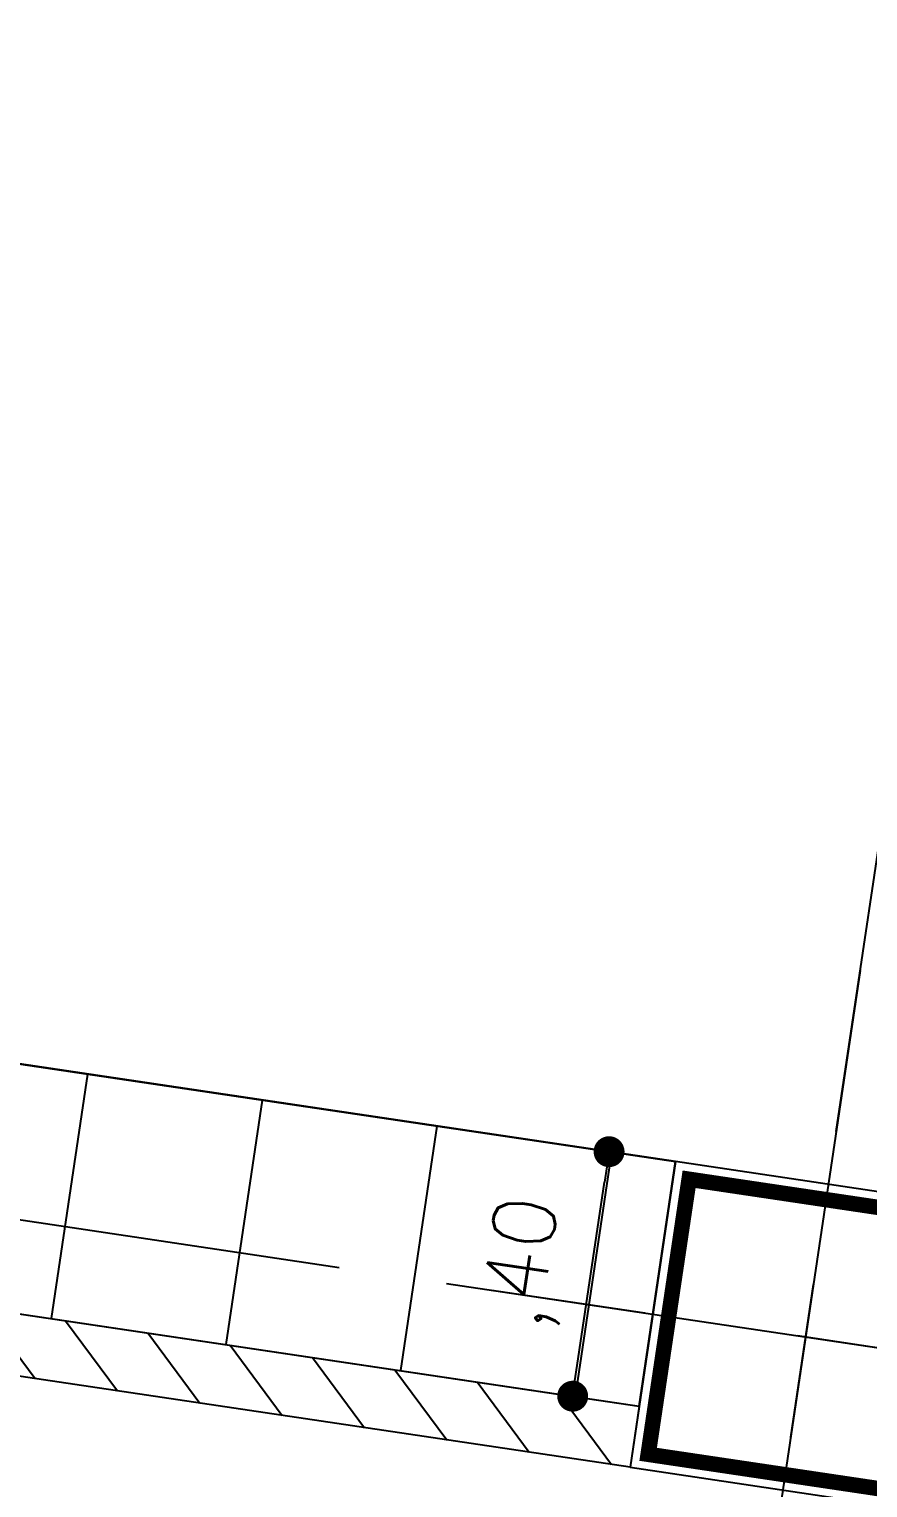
# Model space of a CAD drawing. Header units: millimetres. Extents: x 338 to 506, y 179 to 335.
# Drawn here: x 441.279 to 442.637, y 218.531 to 220.891 of the extents above; entities that cross this region are included whole.
import ezdxf

# ---------------------------------------------------------------- set-up
doc = ezdxf.new("R2010")
doc.units = ezdxf.units.MM
doc.linetypes.add('CENTER', pattern=[2, 1.25, -0.25, 0.25, -0.25])
doc.linetypes.add('DASHED2', pattern=[0.375, 0.25, -0.125])
for name, color, linetype in [('COLUMNAS', 252, 'Continuous'), ('CUBIERTA', 254, 'Continuous'), ('EJES-COLUMNAS', 3, 'CENTER'), ('EJES_DE_COLUMNA', 255, 'DASHED2'), ('EQUIPAMENTO', 4, 'Continuous'), ('MUROS', 32, 'Continuous')]:
    doc.layers.add(name, color=color, linetype=linetype)
doc.styles.add('NOTAS', font='simplex.shx')
doc.styles.get("Standard").update_dxf_attribs({"font": 'ARIALUNI.ttf'})
doc.dimstyles.new('ROMANS', dxfattribs={"dimtxt": 0.1, "dimasz": 0.05, "dimexe": 0.04, "dimexo": 0.5, "dimgap": 0.05, "dimtad": 1, "dimtih": 1, "dimtoh": 1, "dimdec": 4, "dimzin": 5, "dimdsep": 46, "dimtxsty": 'Standard', "dimsah": 1, "dimcen": 0.05, "dimse1": 1, "dimse2": 1, "dimclrd": 7, "dimclre": 7, "dimclrt": 7, "dimadec": 0, "dimazin": 0, "dimtfac": 1, "dimtdec": 4, "dimtix": 1, "dimtmove": 2, "dimatfit": 3, "dimfxl": 1, "dimtolj": 1, "dimarcsym": 0})

# ---------------------------------------------------------------- blocks, each defined once
blk = doc.blocks.new('*X674')
at = {"color": 0}
for p, q in [((-0.4282, -2.8613), (-0.5, -2.9331)), ((-0.4, -2.9678), (-0.5, -3.0678)), ((-0.4, -3.1025), (-0.5, -3.2025)), ((-0.4, -3.2372), (-0.5, -3.3372)), ((-0.4, -3.3719), (-0.5, -3.4719)), ((-0.4, -3.5066), (-0.5, -3.6066)), ((-0.4, -3.6413), (-0.5, -3.7413)), ((-0.4, -3.776), (-0.5, -3.876)), ((-0.4, -3.9107), (-0.5, -4.0107)), ((-0.4, -4.0454), (-0.5, -4.1454)), ((-0.4, -4.1801), (-0.5, -4.2801)), ((-0.4, -4.3148), (-0.5, -4.4148)), ((-0.4, -4.4495), (-0.5, -4.5495))]:
    blk.add_line(p, q, dxfattribs=at)
blk = doc.blocks.new('_DOT')
at = {"color": 0, "linetype": 'ByBlock'}
blk.add_line((-0.5, 0), (-1, 0), dxfattribs=at)
at = {"color": 0, "linetype": 'ByBlock', "const_width": 0.5}
blk.add_lwpolyline([(-0.25, 0, 1), (0.25, 0, 1)], format="xyb", close=True, dxfattribs=at)
blk = doc.blocks.new('*U1045')
at = {"layer": 'MUROS', "color": 7, "style": 'NOTAS'}
blk.add_text(',40', height=0.1, dxfattribs=at).set_placement((-0.3048, -4.4022))
blk = doc.blocks.new('*D675')
at = {"layer": 'DEFPOINTS', "color": 0, "transparency": 16777216}
for p in [(0, -4.4712), (-0.4, -4.58), (0, -4.58)]:
    blk.add_point(p, dxfattribs=at)
at = {"layer": 'MUROS', "color": 7, "transparency": 16777216}
blk.add_line((-0.35, -4.4712), (-0.05, -4.4712), dxfattribs=at)
at = {"transparency": 16777216}
blk.add_blockref('*U1045', (0, 0), dxfattribs=at)
at = {"layer": 'MUROS', "color": 7, "transparency": 16777216, "xscale": 0.05, "yscale": 0.05, "zscale": 0.05, "rotation": 180}
blk.add_blockref('_DOT', (-0.4, -4.4712), dxfattribs=at)
at = {"layer": 'MUROS', "color": 7, "transparency": 16777216, "xscale": 0.05, "yscale": 0.05, "zscale": 0.05}
blk.add_blockref('_DOT', (0, -4.4712), dxfattribs=at)
blk = doc.blocks.new('*X993')
at = {"color": 0}
for p, q in [((44.1704, 50.4299), (43.7704, 50.4299)), ((44.1704, 50.1441), (43.7704, 50.1441)), ((44.1704, 49.8584), (43.7704, 49.8584)), ((44.1704, 49.5726), (43.7704, 49.5726))]:
    blk.add_line(p, q, dxfattribs=at)
blk = doc.blocks.new('EJES_ESTRUCTURALES')
at = {"layer": 'EJES_DE_COLUMNA', "color": 9, "linetype": 'CENTER'}
for p, q in [((675.14128, 131.2663), (675.14128, 199.7363)), ((661.47768, 144.50228), (759.37077, 144.5063))]:
    blk.add_line(p, q, dxfattribs=at)
blk = doc.blocks.new('COLUMNAS')
at = {"layer": 'COLUMNAS', "color": 6}
blk.add_lwpolyline([(-602.8912, 168.586), (-603.3912, 168.586), (-603.3912, 168.086), (-602.8912, 168.086), (-602.8912, 168.586)], dxfattribs=at)
at = {"layer": 'COLUMNAS', "color": 6, "const_width": 0.025}
blk.add_lwpolyline([(-603.3662, 168.1101), (-602.9162, 168.1101), (-602.9162, 168.5601), (-603.3662, 168.5601)], close=True, dxfattribs=at)
at = {"layer": 'EJES-COLUMNAS'}
for p, q in [((-603.1412, 167.7238), (-603.1412, 168.9238)), ((-603.1412, 167.7238), (-603.1412, 168.9238)), ((-602.5412, 168.336), (-603.7412, 168.336))]:
    blk.add_line(p, q, dxfattribs=at)
blk = doc.blocks.new('BANCA-CONCRETO_40')
blk.add_line((0, 0), (0, -4.58))
at = {"layer": 'MUROS'}
blk.add_lwpolyline([(-0.5, 0), (-0.4, 0), (-0.4, -4.33), (-0.4, -4.33), (-0.4, -4.48), (-0.4, -4.48), (-0.4, -4.58), (-0.5, -4.58), (-0.5, 0)], dxfattribs=at)
at = {"layer": 'MUROS', "linetype": 'Continuous'}
blk.add_blockref('*X674', (0, 0), dxfattribs=at)
at = {"layer": 'MUROS'}
dim = blk.add_linear_dim(base=(0, -4.47121), p1=(-0.4, -4.58), p2=(0, -4.58), dimstyle='ROMANS', dxfattribs=at)
dim.commit()
dim.dimension.update_dxf_attribs({"geometry": '*D675', "text_midpoint": (-0.2, -4.36168)})
blk = doc.blocks.new('A$C7152A42C')
at = {"layer": 'EQUIPAMENTO'}
blk.add_lwpolyline([(44.1704, 54.04772), (43.7704, 54.04772), (43.7704, 49.46772), (44.1704, 49.46772)], close=True, dxfattribs=at)
at = {"layer": 'CUBIERTA'}
blk.add_blockref('COLUMNAS', (647.06158, -119.11823), dxfattribs=at)
at = {"layer": 'EJES_DE_COLUMNA'}
blk.add_blockref('EJES_ESTRUCTURALES', (-631.22088, -95.28525), dxfattribs=at)
at = {"layer": 'EQUIPAMENTO', "linetype": 'Continuous'}
blk.add_blockref('*X993', (0, 0), dxfattribs=at)
at = {"layer": 'MUROS'}
blk.add_blockref('BANCA-CONCRETO_40', (44.1704, 54.04772), dxfattribs=at)

msp = doc.modelspace()

# ---------------------------------------------------------------- block references
at = {"layer": 'MUROS', "color": 32, "rotation": 81.53046525965426}
msp.add_blockref('A$C7152A42C', (484.7482, 168.0844), dxfattribs=at)

doc.saveas('drawing.dxf')
